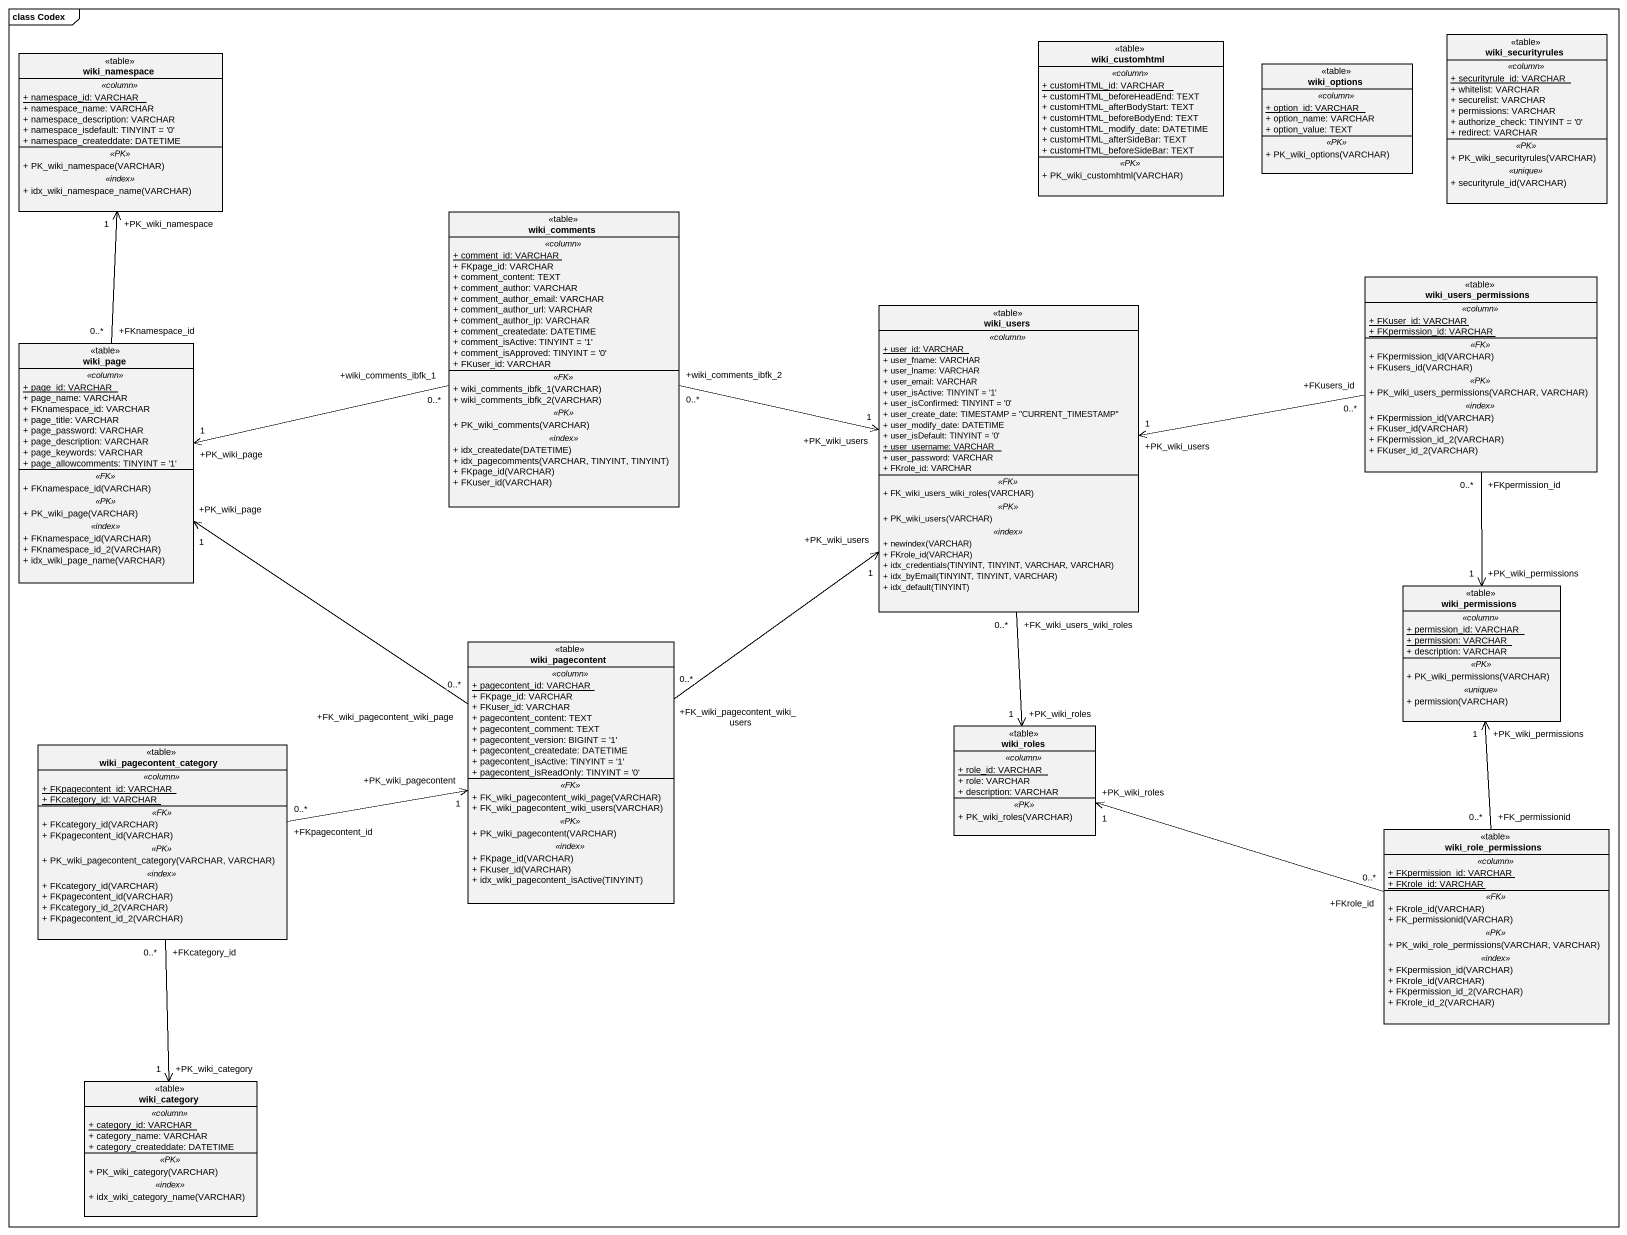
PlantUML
@startuml
mainframe class Codex
hide circle
hide empty members
skinparam classAttributeIconSize 0
class wiki_customhtml <<table>> {
  .. <<column>> ..
  {static} + customHTML_id: VARCHAR
  + customHTML_beforeHeadEnd: TEXT
  + customHTML_afterBodyStart: TEXT
  + customHTML_beforeBodyEnd: TEXT
  + customHTML_modify_date: DATETIME
  + customHTML_afterSideBar: TEXT
  + customHTML_beforeSideBar: TEXT
  .. <<PK>> ..
  + PK_wiki_customhtml(VARCHAR)
}
class wiki_securityrules <<table>> {
  .. <<column>> ..
  {static} + securityrule_id: VARCHAR
  + whitelist: VARCHAR
  + securelist: VARCHAR
  + permissions: VARCHAR
  + authorize_check: TINYINT = '0'
  + redirect: VARCHAR
  .. <<PK>> ..
  + PK_wiki_securityrules(VARCHAR)
  .. <<unique>> ..
  + securityrule_id(VARCHAR)
}
class wiki_namespace <<table>> {
  .. <<column>> ..
  {static} + namespace_id: VARCHAR
  + namespace_name: VARCHAR
  + namespace_description: VARCHAR
  + namespace_isdefault: TINYINT = '0'
  + namespace_createddate: DATETIME
  .. <<PK>> ..
  + PK_wiki_namespace(VARCHAR)
  .. <<index>> ..
  + idx_wiki_namespace_name(VARCHAR)
}
class wiki_options <<table>> {
  .. <<column>> ..
  {static} + option_id: VARCHAR
  + option_name: VARCHAR
  + option_value: TEXT
  .. <<PK>> ..
  + PK_wiki_options(VARCHAR)
}
class wiki_comments <<table>> {
  .. <<column>> ..
  {static} + comment_id: VARCHAR
  + FKpage_id: VARCHAR
  + comment_content: TEXT
  + comment_author: VARCHAR
  + comment_author_email: VARCHAR
  + comment_author_url: VARCHAR
  + comment_author_ip: VARCHAR
  + comment_createdate: DATETIME
  + comment_isActive: TINYINT = '1'
  + comment_isApproved: TINYINT = '0'
  + FKuser_id: VARCHAR
  .. <<FK>> ..
  + wiki_comments_ibfk_1(VARCHAR)
  + wiki_comments_ibfk_2(VARCHAR)
  .. <<PK>> ..
  + PK_wiki_comments(VARCHAR)
  .. <<index>> ..
  + idx_createdate(DATETIME)
  + idx_pagecomments(VARCHAR, TINYINT, TINYINT)
  + FKpage_id(VARCHAR)
  + FKuser_id(VARCHAR)
}
class wiki_users <<table>> {
  .. <<column>> ..
  {static} + user_id: VARCHAR
  + user_fname: VARCHAR
  + user_lname: VARCHAR
  + user_email: VARCHAR
  + user_isActive: TINYINT = '1'
  + user_isConfirmed: TINYINT = '0'
  + user_create_date: TIMESTAMP = ''CURRENT_TIMESTAMP''
  + user_modify_date: DATETIME
  + user_isDefault: TINYINT = '0'
  {static} + user_username: VARCHAR
  + user_password: VARCHAR
  + FKrole_id: VARCHAR
  .. <<FK>> ..
  + FK_wiki_users_wiki_roles(VARCHAR)
  .. <<PK>> ..
  + PK_wiki_users(VARCHAR)
  .. <<index>> ..
  + newindex(VARCHAR)
  + FKrole_id(VARCHAR)
  + idx_credentials(TINYINT, TINYINT, VARCHAR, VARCHAR)
  + idx_byEmail(TINYINT, TINYINT, VARCHAR)
  + idx_default(TINYINT)
}
class wiki_users_permissions <<table>> {
  .. <<column>> ..
  {static} + FKuser_id: VARCHAR
  {static} + FKpermission_id: VARCHAR
  .. <<FK>> ..
  + FKpermission_id(VARCHAR)
  + FKusers_id(VARCHAR)
  .. <<PK>> ..
  + PK_wiki_users_permissions(VARCHAR, VARCHAR)
  .. <<index>> ..
  + FKpermission_id(VARCHAR)
  + FKuser_id(VARCHAR)
  + FKpermission_id_2(VARCHAR)
  + FKuser_id_2(VARCHAR)
}
class wiki_page <<table>> {
  .. <<column>> ..
  {static} + page_id: VARCHAR
  + page_name: VARCHAR
  + FKnamespace_id: VARCHAR
  + page_title: VARCHAR
  + page_password: VARCHAR
  + page_description: VARCHAR
  + page_keywords: VARCHAR
  + page_allowcomments: TINYINT = '1'
  .. <<FK>> ..
  + FKnamespace_id(VARCHAR)
  .. <<PK>> ..
  + PK_wiki_page(VARCHAR)
  .. <<index>> ..
  + FKnamespace_id(VARCHAR)
  + FKnamespace_id_2(VARCHAR)
  + idx_wiki_page_name(VARCHAR)
}
class wiki_permissions <<table>> {
  .. <<column>> ..
  {static} + permission_id: VARCHAR
  {static} + permission: VARCHAR
  + description: VARCHAR
  .. <<PK>> ..
  + PK_wiki_permissions(VARCHAR)
  .. <<unique>> ..
  + permission(VARCHAR)
}
class wiki_pagecontent <<table>> {
  .. <<column>> ..
  {static} + pagecontent_id: VARCHAR
  + FKpage_id: VARCHAR
  + FKuser_id: VARCHAR
  + pagecontent_content: TEXT
  + pagecontent_comment: TEXT
  + pagecontent_version: BIGINT = '1'
  + pagecontent_createdate: DATETIME
  + pagecontent_isActive: TINYINT = '1'
  + pagecontent_isReadOnly: TINYINT = '0'
  .. <<FK>> ..
  + FK_wiki_pagecontent_wiki_page(VARCHAR)
  + FK_wiki_pagecontent_wiki_users(VARCHAR)
  .. <<PK>> ..
  + PK_wiki_pagecontent(VARCHAR)
  .. <<index>> ..
  + FKpage_id(VARCHAR)
  + FKuser_id(VARCHAR)
  + idx_wiki_pagecontent_isActive(TINYINT)
}
class wiki_roles <<table>> {
  .. <<column>> ..
  {static} + role_id: VARCHAR
  + role: VARCHAR
  + description: VARCHAR
  .. <<PK>> ..
  + PK_wiki_roles(VARCHAR)
}
class wiki_pagecontent_category <<table>> {
  .. <<column>> ..
  {static} + FKpagecontent_id: VARCHAR
  {static} + FKcategory_id: VARCHAR
  .. <<FK>> ..
  + FKcategory_id(VARCHAR)
  + FKpagecontent_id(VARCHAR)
  .. <<PK>> ..
  + PK_wiki_pagecontent_category(VARCHAR, VARCHAR)
  .. <<index>> ..
  + FKcategory_id(VARCHAR)
  + FKpagecontent_id(VARCHAR)
  + FKcategory_id_2(VARCHAR)
  + FKpagecontent_id_2(VARCHAR)
}
class wiki_role_permissions <<table>> {
  .. <<column>> ..
  {static} + FKpermission_id: VARCHAR
  {static} + FKrole_id: VARCHAR
  .. <<FK>> ..
  + FKrole_id(VARCHAR)
  + FK_permissionid(VARCHAR)
  .. <<PK>> ..
  + PK_wiki_role_permissions(VARCHAR, VARCHAR)
  .. <<index>> ..
  + FKpermission_id(VARCHAR)
  + FKrole_id(VARCHAR)
  + FKpermission_id_2(VARCHAR)
  + FKrole_id_2(VARCHAR)
}
class wiki_category <<table>> {
  .. <<column>> ..
  {static} + category_id: VARCHAR
  + category_name: VARCHAR
  + category_createddate: DATETIME
  .. <<PK>> ..
  + PK_wiki_category(VARCHAR)
  .. <<index>> ..
  + idx_wiki_category_name(VARCHAR)
}
wiki_comments "+wiki_comments_ibfk_2\n0..*" -right-> "+PK_wiki_users\n1" wiki_users
wiki_comments "+wiki_comments_ibfk_1\n0..*" -left-> "+PK_wiki_page\n1" wiki_page
wiki_users "+FK_wiki_users_wiki_roles\n0..*" --> "+PK_wiki_roles\n1" wiki_roles
wiki_users_permissions "+FKusers_id\n0..*" -left-> "+PK_wiki_users\n1" wiki_users
wiki_users_permissions "+FKpermission_id\n0..*" --> "+PK_wiki_permissions\n1" wiki_permissions
wiki_page "+FKnamespace_id\n0..*" -up-> "+PK_wiki_namespace\n1" wiki_namespace
wiki_pagecontent "+FK_wiki_pagecontent_wiki_users\n0..*" -up-> "+PK_wiki_users\n1" wiki_users
wiki_pagecontent "+FK_wiki_pagecontent_wiki_page\n0..*" -up-> "+PK_wiki_page\n1" wiki_page
wiki_pagecontent_category "+FKpagecontent_id\n0..*" -right-> "+PK_wiki_pagecontent\n1" wiki_pagecontent
wiki_pagecontent_category "+FKcategory_id\n0..*" --> "+PK_wiki_category\n1" wiki_category
wiki_role_permissions "+FK_permissionid\n0..*" -up-> "+PK_wiki_permissions\n1" wiki_permissions
wiki_role_permissions "+FKrole_id\n0..*" -left-> "+PK_wiki_roles\n1" wiki_roles
@enduml
